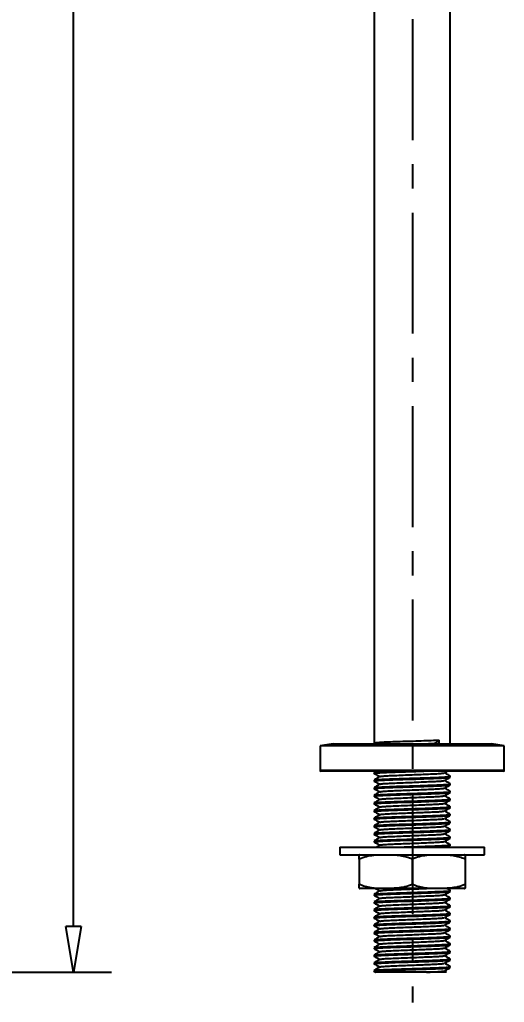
# Model space of a CAD drawing. Header units: millimetres. Extents: x 1036 to 1701, y -23 to 446.
# Drawn here: x 1252 to 1315.6, y 80.3 to 209.3 of the extents above; entities that cross this region are included whole.
import ezdxf

# ---------------------------------------------------------------- set-up
doc = ezdxf.new("R2010")
doc.units = ezdxf.units.MM
doc.linetypes.add('CENTER', pattern=[50.8, 31.75, -6.35, 6.35, -6.35])
doc.layers.get('0').update_dxf_attribs({"color": 8, "lineweight": 30})
doc.layers.get('Defpoints').update_dxf_attribs({"color": 6, "lineweight": 9})
for name, color, linetype, lineweight in [('CenterLine', 1, 'CENTER', 9), ('Dimension', 136, 'Continuous', 9), ('SolidLine', 7, 'Continuous', 30)]:
    doc.layers.add(name, color=color, linetype=linetype, lineweight=lineweight)
doc.styles.get("Standard").update_dxf_attribs({"font": ''})
doc.styles.get('Standard').set_extended_font_data('Microsoft YaHei Light')
doc.dimstyles.new('DENGTECx1.5', dxfattribs={"dimtxt": 5, "dimasz": 6, "dimexe": 5, "dimexo": 1, "dimgap": 0.5, "dimtad": 0, "dimdec": 1, "dimzin": 0, "dimdsep": 46, "dimtxsty": 'Standard', "dimblk": 'CLOSEDBLANK', "dimcen": 1, "dimadec": 0, "dimazin": 3, "dimtfac": 1, "dimtdec": 1, "dimtofl": 0, "dimtmove": 0, "dimatfit": 3, "dimldrblk": 'CLOSEDBLANK', "dimfxl": 1, "dimtolj": 1, "dimtzin": 0, "dimarcsym": 0})

# ---------------------------------------------------------------- blocks, each defined once
blk = doc.blocks.new('_ClosedBlank')
at = {"color": 0, "linetype": 'ByBlock', "lineweight": -2}
for p, q in [((-1, 0.167), (0, 0)), ((-1, 0.167), (-1, -0.167)), ((0, 0), (-1, -0.167))]:
    blk.add_line(p, q, dxfattribs=at)
blk = doc.blocks.new('*D25')
at = {"layer": 'Defpoints', "color": 0, "lineweight": -3}
for p in [(1202.6, 407.88), (1259.05, 407.88), (1200.44, 84.28)]:
    blk.add_point(p, dxfattribs=at)
at = {"layer": 'Dimension', "color": 0, "lineweight": -2}
for p, q in [((1203.6, 407.88), (1264.05, 407.88)), ((1259.05, 401.88), (1259.05, 276.88)), ((1259.05, 90.28), (1259.05, 260.28)), ((1201.44, 84.28), (1264.05, 84.28))]:
    blk.add_line(p, q, dxfattribs=at)
at = {"layer": 'Dimension', "color": 0, "lineweight": -2, "xscale": 6, "yscale": 6, "zscale": 6}
for p, rotation in [((1259.05, 407.88), 90), ((1259.05, 84.28), 270)]:
    blk.add_blockref('_ClosedBlank', p, dxfattribs=dict(at, rotation=rotation))
at = {"layer": 'Dimension', "color": 0, "lineweight": -3, "insert": (1259.05, 268.58), "char_height": 5, "attachment_point": 5, "rotation": 90}
blk.add_mtext('\\A1;323.6', dxfattribs=at)

msp = doc.modelspace()

# ---------------------------------------------------------------- linework, layer by layer
at = {"layer": 'CenterLine', "lineweight": -3, "ltscale": 0.5}
msp.add_line((1303.54, 412.6), (1303.54, 80.31), dxfattribs=at)
at = {"layer": 'SolidLine', "color": 0, "linetype": 'Continuous', "lineweight": 25}
for p, q in [((1298.51, 334.28), (1298.51, 114.38)), ((1308.51, 114.28), (1308.51, 334.28)), ((1293.12, 114.28), (1291.41, 113.98)), ((1291.41, 113.98), (1291.41, 110.78)), ((1315.61, 113.98), (1291.41, 113.98)), ((1293.12, 114.28), (1313.91, 114.28)), ((1298.52, 114.37), (1298.69, 114.28)), ((1307.05, 114.75), (1306.52, 114.33)), ((1315.61, 113.98), (1313.91, 114.28)), ((1315.61, 110.78), (1315.61, 113.98)), ((1291.41, 110.78), (1315.61, 110.78)), ((1315.51, 110.68), (1291.51, 110.68)), ((1298.51, 110.49), (1298.51, 110.38)), ((1298.81, 110.68), (1298.53, 110.5)), ((1308.51, 109.88), (1308.51, 109.99)), ((1298.51, 109.49), (1298.51, 109.38)), ((1298.51, 108.49), (1298.51, 108.38)), ((1308.51, 108.88), (1308.51, 108.99)), ((1298.51, 107.49), (1298.51, 107.38)), ((1308.51, 107.88), (1308.51, 107.99)), ((1298.51, 106.49), (1298.51, 106.38)), ((1308.51, 106.88), (1308.51, 106.99)), ((1308.51, 105.88), (1308.51, 105.99)), ((1298.51, 105.49), (1298.51, 105.38)), ((1308.51, 104.88), (1308.51, 104.99)), ((1298.51, 104.49), (1298.51, 104.38)), ((1298.51, 103.49), (1298.51, 103.38)), ((1308.51, 103.88), (1308.51, 103.99)), ((1298.51, 102.49), (1298.51, 102.38)), ((1308.51, 102.88), (1308.51, 102.99)), ((1308.51, 101.88), (1308.51, 101.99)), ((1294.01, 100.68), (1294.01, 99.68)), ((1294.01, 100.68), (1313.01, 100.68)), ((1298.51, 101.49), (1298.51, 101.38)), ((1308.16, 100.68), (1308.51, 100.87)), ((1308.51, 100.88), (1308.51, 100.99)), ((1313.01, 99.68), (1313.01, 100.68)), ((1294.01, 99.68), (1313.01, 99.68)), ((1296.56, 99.11), (1296.56, 95.85)), ((1303.51, 99.11), (1303.51, 95.85)), ((1310.46, 99.11), (1310.46, 95.85)), ((1303.51, 95.28), (1296.65, 95.28)), ((1298.51, 94.49), (1298.51, 94.38)), ((1310.38, 95.28), (1303.51, 95.28)), ((1308.51, 94.88), (1308.51, 94.99)), ((1298.51, 93.49), (1298.51, 93.38)), ((1308.51, 93.88), (1308.51, 93.99)), ((1308.51, 92.88), (1308.51, 92.99)), ((1298.51, 92.49), (1298.51, 92.38)), ((1308.51, 91.88), (1308.51, 91.99)), ((1298.51, 91.49), (1298.51, 91.38)), ((1298.51, 90.49), (1298.51, 90.38)), ((1308.51, 90.88), (1308.51, 90.99)), ((1298.51, 89.49), (1298.51, 89.38)), ((1308.51, 89.88), (1308.51, 89.99)), ((1298.51, 88.49), (1298.51, 88.38)), ((1308.51, 88.88), (1308.51, 88.99)), ((1308.51, 87.88), (1308.51, 87.99)), ((1298.51, 87.49), (1298.51, 87.38)), ((1298.51, 86.49), (1298.51, 86.38)), ((1308.51, 86.88), (1308.51, 86.99)), ((1298.51, 85.49), (1298.51, 85.38)), ((1308.51, 85.88), (1308.51, 85.99)), ((1298.51, 84.49), (1298.51, 84.38)), ((1298.52, 84.37), (1298.73, 84.26)), ((1308.03, 84.29), (1307.76, 84.45)), ((1308.51, 84.88), (1308.51, 84.99))]:
    msp.add_line(p, q, dxfattribs=at)
for centre, radius, start, end in [((1291.51, 110.78), 0.1, 180, 270), ((1315.51, 110.78), 0.1, 270, 0), ((1297.12, 97.25), 2.47, 100.7935, 102.9224), ((1309.91, 97.25), 2.47, 77.0736, 79.2065), ((1297.12, 97.7), 2.47, 257.0736, 259.2065), ((1309.91, 97.7), 2.47, 280.7935, 282.9224)]:
    msp.add_arc(centre, radius, start, end, dxfattribs=at)
msp.add_ellipse((1303.51, 114.78), major_axis=(-3.54, 157.08), ratio=0.022497, start_param=4.708699, end_param=4.711726, dxfattribs=at)
for points, knots in [([(1298.56, 114.37), (1298.54, 114.38), (1298.47, 114.4), (1298.75, 114.43), (1299.38, 114.48), (1300.36, 114.52), (1301.58, 114.57), (1302.96, 114.61), (1304.37, 114.65), (1305.72, 114.7), (1306.59, 114.73), (1306.99, 114.75), (1307.05, 114.75)], [0, 0, 0, 0, 0.039188, 0.156606, 0.274944, 0.39062, 0.508599, 0.626552, 0.742238, 0.860591, 0.977973, 1, 1, 1, 1]), ([(1305.38, 114.28), (1305.73, 114.29), (1306.13, 114.31), (1306.47, 114.33), (1306.52, 114.33)], [0, 0, 0, 0, 0.8441637, 1, 1, 1, 1]), ([(1298.56, 110.37), (1298.54, 110.38), (1298.47, 110.4), (1298.75, 110.43), (1299.38, 110.48), (1300.36, 110.52), (1301.58, 110.57), (1302.95, 110.61), (1304.15, 110.65), (1304.81, 110.67), (1305.04, 110.68)], [0, 0, 0, 0, 0.048831, 0.195141, 0.342597, 0.486736, 0.633746, 0.780723, 0.924874, 1, 1, 1, 1]), ([(1298.56, 109.37), (1298.54, 109.38), (1298.47, 109.4), (1298.75, 109.43), (1299.38, 109.48), (1300.36, 109.52), (1301.58, 109.57), (1302.96, 109.61), (1304.37, 109.65), (1305.72, 109.7), (1306.9, 109.74), (1307.81, 109.79), (1308.4, 109.83), (1308.48, 109.86), (1308.51, 109.88)], [0, 0, 0, 0, 0.029512, 0.117938, 0.207057, 0.294171, 0.38302, 0.471849, 0.558971, 0.648101, 0.7365, 0.823884, 0.913152, 1, 1, 1, 1]), ([(1298.52, 110.37), (1298.65, 110.3), (1298.9, 110.16), (1299.15, 110.02), (1299.27, 109.95)], [0, 0, 0, 0, 0.5076507, 1, 1, 1, 1]), ([(1299.29, 109.97), (1299.16, 109.89), (1298.91, 109.74), (1298.65, 109.58), (1298.53, 109.5)], [0, 0, 0, 0, 0.4999536, 1, 1, 1, 1]), ([(1298.57, 110.51), (1298.59, 110.51), (1298.62, 110.54), (1299.12, 110.58), (1299.98, 110.62), (1300.81, 110.65), (1301.36, 110.67), (1301.48, 110.68)], [0, 0, 0, 0, 0.155152, 0.417615, 0.675749, 0.934276, 1, 1, 1, 1]), ([(1298.57, 109.51), (1298.59, 109.51), (1298.62, 109.54), (1299.12, 109.58), (1299.97, 109.62), (1301.12, 109.67), (1302.45, 109.71), (1303.86, 109.75), (1305.25, 109.8), (1306.5, 109.85), (1307.52, 109.89), (1308.2, 109.93), (1308.53, 109.97), (1308.48, 109.99), (1308.47, 109.99)], [0, 0, 0, 0, 0.0545658, 0.1468721, 0.237656, 0.3285779, 0.4208679, 0.5111607, 0.6026469, 0.6947704, 0.7848344, 0.8767424, 0.9685508, 1, 1, 1, 1]), ([(1299.33, 109.97), (1299.34, 109.97), (1299.37, 110), (1299.79, 110.04), (1300.51, 110.08), (1301.48, 110.12), (1302.6, 110.17), (1303.8, 110.21), (1304.74, 110.25), (1305.61, 110.29), (1306.4, 110.32), (1307.16, 110.36), (1307.63, 110.41), (1307.68, 110.43), (1307.71, 110.44)], [0, 0, 0, 0, 0.0531788, 0.1477231, 0.2407069, 0.3338322, 0.4283598, 0.5208403, 0.614544, 0.6515955, 0.7448448, 0.8370384, 0.9315792, 1, 1, 1, 1]), ([(1307.74, 110.44), (1307.87, 110.51), (1308.01, 110.59), (1308.15, 110.67), (1308.16, 110.68)], [0, 0, 0, 0, 0.910067, 1, 1, 1, 1]), ([(1307.74, 109.44), (1307.87, 109.51), (1308.12, 109.66), (1308.38, 109.8), (1308.51, 109.87)], [0, 0, 0, 0, 0.499892, 1, 1, 1, 1]), ([(1308.51, 110), (1308.38, 110.08), (1308.13, 110.23), (1307.88, 110.38), (1307.76, 110.45)], [0, 0, 0, 0, 0.5103042, 1, 1, 1, 1]), ([(1298.56, 108.37), (1298.54, 108.38), (1298.47, 108.4), (1298.75, 108.43), (1299.38, 108.48), (1300.36, 108.52), (1301.58, 108.57), (1302.96, 108.61), (1304.37, 108.65), (1305.72, 108.7), (1306.9, 108.74), (1307.81, 108.79), (1308.4, 108.83), (1308.48, 108.86), (1308.51, 108.88)], [0, 0, 0, 0, 0.029512, 0.117938, 0.207057, 0.294171, 0.38302, 0.471849, 0.558971, 0.648101, 0.7365, 0.823884, 0.913152, 1, 1, 1, 1]), ([(1298.52, 109.37), (1298.65, 109.3), (1298.9, 109.16), (1299.15, 109.02), (1299.27, 108.95)], [0, 0, 0, 0, 0.507651, 1, 1, 1, 1]), ([(1299.29, 108.97), (1299.16, 108.89), (1298.91, 108.74), (1298.65, 108.58), (1298.53, 108.5)], [0, 0, 0, 0, 0.4999536, 1, 1, 1, 1]), ([(1298.57, 108.51), (1298.59, 108.51), (1298.62, 108.54), (1299.12, 108.58), (1299.97, 108.62), (1301.12, 108.67), (1302.45, 108.71), (1303.86, 108.75), (1305.25, 108.8), (1306.5, 108.85), (1307.52, 108.89), (1308.2, 108.93), (1308.53, 108.97), (1308.48, 108.99), (1308.47, 108.99)], [0, 0, 0, 0, 0.054566, 0.146872, 0.237656, 0.328578, 0.420868, 0.511161, 0.602647, 0.69477, 0.784834, 0.876742, 0.968551, 1, 1, 1, 1]), ([(1299.33, 108.97), (1299.34, 108.97), (1299.37, 109), (1299.79, 109.04), (1300.51, 109.08), (1301.48, 109.12), (1302.6, 109.17), (1303.8, 109.21), (1304.74, 109.25), (1305.61, 109.29), (1306.4, 109.32), (1307.16, 109.36), (1307.63, 109.41), (1307.68, 109.43), (1307.71, 109.44)], [0, 0, 0, 0, 0.053179, 0.147723, 0.240707, 0.333832, 0.42836, 0.52084, 0.614544, 0.651596, 0.744845, 0.837038, 0.931579, 1, 1, 1, 1]), ([(1299.33, 107.97), (1299.34, 107.97), (1299.37, 108), (1299.79, 108.04), (1300.51, 108.08), (1301.48, 108.12), (1302.6, 108.17), (1303.8, 108.21), (1304.74, 108.25), (1305.61, 108.29), (1306.4, 108.32), (1307.16, 108.36), (1307.63, 108.41), (1307.68, 108.43), (1307.71, 108.44)], [0, 0, 0, 0, 0.053179, 0.147723, 0.240707, 0.333832, 0.42836, 0.52084, 0.614544, 0.651596, 0.744845, 0.837038, 0.931579, 1, 1, 1, 1]), ([(1307.74, 108.44), (1307.87, 108.51), (1308.12, 108.66), (1308.38, 108.8), (1308.51, 108.87)], [0, 0, 0, 0, 0.499892, 1, 1, 1, 1]), ([(1308.51, 109), (1308.38, 109.08), (1308.13, 109.23), (1307.88, 109.38), (1307.76, 109.45)], [0, 0, 0, 0, 0.510304, 1, 1, 1, 1]), ([(1308.51, 108), (1308.38, 108.08), (1308.13, 108.23), (1307.88, 108.38), (1307.76, 108.45)], [0, 0, 0, 0, 0.510304, 1, 1, 1, 1]), ([(1298.56, 107.37), (1298.54, 107.38), (1298.47, 107.4), (1298.75, 107.43), (1299.38, 107.48), (1300.36, 107.52), (1301.58, 107.57), (1302.96, 107.61), (1304.37, 107.65), (1305.72, 107.7), (1306.9, 107.74), (1307.81, 107.79), (1308.4, 107.83), (1308.48, 107.86), (1308.51, 107.88)], [0, 0, 0, 0, 0.029512, 0.117938, 0.207057, 0.294171, 0.38302, 0.471849, 0.558971, 0.648101, 0.7365, 0.823884, 0.913152, 1, 1, 1, 1]), ([(1298.52, 108.37), (1298.65, 108.3), (1298.9, 108.16), (1299.15, 108.02), (1299.27, 107.95)], [0, 0, 0, 0, 0.507651, 1, 1, 1, 1]), ([(1298.52, 107.37), (1298.65, 107.3), (1298.9, 107.16), (1299.15, 107.02), (1299.27, 106.95)], [0, 0, 0, 0, 0.507651, 1, 1, 1, 1]), ([(1299.29, 107.97), (1299.16, 107.89), (1298.91, 107.74), (1298.65, 107.58), (1298.53, 107.5)], [0, 0, 0, 0, 0.4999536, 1, 1, 1, 1]), ([(1298.57, 107.51), (1298.59, 107.51), (1298.62, 107.54), (1299.12, 107.58), (1299.97, 107.62), (1301.12, 107.67), (1302.45, 107.71), (1303.86, 107.75), (1305.25, 107.8), (1306.5, 107.85), (1307.52, 107.89), (1308.2, 107.93), (1308.53, 107.97), (1308.48, 107.99), (1308.47, 107.99)], [0, 0, 0, 0, 0.054566, 0.146872, 0.237656, 0.328578, 0.420868, 0.511161, 0.602647, 0.69477, 0.784834, 0.876742, 0.968551, 1, 1, 1, 1]), ([(1299.33, 106.97), (1299.34, 106.97), (1299.37, 107), (1299.79, 107.04), (1300.51, 107.08), (1301.48, 107.12), (1302.6, 107.17), (1303.8, 107.21), (1304.74, 107.25), (1305.61, 107.29), (1306.4, 107.32), (1307.16, 107.36), (1307.63, 107.41), (1307.68, 107.43), (1307.71, 107.44)], [0, 0, 0, 0, 0.053179, 0.147723, 0.240707, 0.333832, 0.42836, 0.52084, 0.614544, 0.651596, 0.744845, 0.837038, 0.931579, 1, 1, 1, 1]), ([(1307.74, 107.44), (1307.87, 107.51), (1308.12, 107.66), (1308.38, 107.8), (1308.51, 107.87)], [0, 0, 0, 0, 0.499892, 1, 1, 1, 1]), ([(1308.51, 107), (1308.38, 107.08), (1308.13, 107.23), (1307.88, 107.38), (1307.76, 107.45)], [0, 0, 0, 0, 0.510304, 1, 1, 1, 1]), ([(1298.56, 106.37), (1298.54, 106.38), (1298.47, 106.4), (1298.75, 106.43), (1299.38, 106.48), (1300.36, 106.52), (1301.58, 106.57), (1302.96, 106.61), (1304.37, 106.65), (1305.72, 106.7), (1306.9, 106.74), (1307.81, 106.79), (1308.4, 106.83), (1308.48, 106.86), (1308.51, 106.88)], [0, 0, 0, 0, 0.029512, 0.117938, 0.207057, 0.294171, 0.38302, 0.471849, 0.558971, 0.648101, 0.7365, 0.823884, 0.913152, 1, 1, 1, 1]), ([(1298.56, 105.37), (1298.54, 105.38), (1298.47, 105.4), (1298.75, 105.43), (1299.38, 105.48), (1300.36, 105.52), (1301.58, 105.57), (1302.96, 105.61), (1304.37, 105.65), (1305.72, 105.7), (1306.9, 105.74), (1307.81, 105.79), (1308.4, 105.83), (1308.48, 105.86), (1308.51, 105.88)], [0, 0, 0, 0, 0.029512, 0.117938, 0.207057, 0.294171, 0.38302, 0.471849, 0.558971, 0.648101, 0.7365, 0.823884, 0.913152, 1, 1, 1, 1]), ([(1298.52, 106.37), (1298.65, 106.3), (1298.9, 106.16), (1299.15, 106.02), (1299.27, 105.95)], [0, 0, 0, 0, 0.5076507, 1, 1, 1, 1]), ([(1299.29, 106.97), (1299.16, 106.89), (1298.91, 106.74), (1298.65, 106.58), (1298.53, 106.5)], [0, 0, 0, 0, 0.499954, 1, 1, 1, 1]), ([(1299.29, 105.97), (1299.16, 105.89), (1298.91, 105.74), (1298.65, 105.58), (1298.53, 105.5)], [0, 0, 0, 0, 0.499954, 1, 1, 1, 1]), ([(1298.57, 106.51), (1298.59, 106.51), (1298.62, 106.54), (1299.12, 106.58), (1299.97, 106.62), (1301.12, 106.67), (1302.45, 106.71), (1303.86, 106.75), (1305.25, 106.8), (1306.5, 106.85), (1307.52, 106.89), (1308.2, 106.93), (1308.53, 106.97), (1308.48, 106.99), (1308.47, 106.99)], [0, 0, 0, 0, 0.0545658, 0.1468721, 0.237656, 0.3285779, 0.4208679, 0.5111607, 0.6026469, 0.6947704, 0.7848344, 0.8767424, 0.9685508, 1, 1, 1, 1]), ([(1298.57, 105.51), (1298.59, 105.51), (1298.62, 105.54), (1299.12, 105.58), (1299.97, 105.62), (1301.12, 105.67), (1302.45, 105.71), (1303.86, 105.75), (1305.25, 105.8), (1306.5, 105.85), (1307.52, 105.89), (1308.2, 105.93), (1308.53, 105.97), (1308.48, 105.99), (1308.47, 105.99)], [0, 0, 0, 0, 0.0545658, 0.1468721, 0.237656, 0.3285779, 0.4208679, 0.5111607, 0.6026469, 0.6947704, 0.7848344, 0.8767424, 0.9685508, 1, 1, 1, 1]), ([(1299.33, 105.97), (1299.34, 105.97), (1299.37, 106), (1299.79, 106.04), (1300.51, 106.08), (1301.48, 106.12), (1302.6, 106.17), (1303.8, 106.21), (1304.74, 106.25), (1305.61, 106.29), (1306.4, 106.32), (1307.16, 106.36), (1307.63, 106.41), (1307.68, 106.43), (1307.71, 106.44)], [0, 0, 0, 0, 0.053179, 0.147723, 0.240707, 0.333832, 0.42836, 0.52084, 0.614544, 0.651596, 0.744845, 0.837038, 0.931579, 1, 1, 1, 1]), ([(1307.74, 106.44), (1307.87, 106.51), (1308.12, 106.66), (1308.38, 106.8), (1308.51, 106.87)], [0, 0, 0, 0, 0.499892, 1, 1, 1, 1]), ([(1307.74, 105.44), (1307.87, 105.51), (1308.12, 105.66), (1308.38, 105.8), (1308.51, 105.87)], [0, 0, 0, 0, 0.499892, 1, 1, 1, 1]), ([(1308.51, 106), (1308.38, 106.08), (1308.13, 106.23), (1307.88, 106.38), (1307.76, 106.45)], [0, 0, 0, 0, 0.510304, 1, 1, 1, 1]), ([(1298.56, 104.37), (1298.54, 104.38), (1298.47, 104.4), (1298.75, 104.43), (1299.38, 104.48), (1300.36, 104.52), (1301.58, 104.57), (1302.96, 104.61), (1304.37, 104.65), (1305.72, 104.7), (1306.9, 104.74), (1307.81, 104.79), (1308.4, 104.83), (1308.48, 104.86), (1308.51, 104.88)], [0, 0, 0, 0, 0.029512, 0.117938, 0.207057, 0.294171, 0.38302, 0.471849, 0.558971, 0.648101, 0.7365, 0.823884, 0.913152, 1, 1, 1, 1]), ([(1298.52, 105.37), (1298.65, 105.3), (1298.9, 105.16), (1299.15, 105.02), (1299.27, 104.95)], [0, 0, 0, 0, 0.507651, 1, 1, 1, 1]), ([(1299.29, 104.97), (1299.16, 104.89), (1298.91, 104.74), (1298.65, 104.58), (1298.53, 104.5)], [0, 0, 0, 0, 0.499954, 1, 1, 1, 1]), ([(1298.57, 104.51), (1298.59, 104.51), (1298.62, 104.54), (1299.12, 104.58), (1299.97, 104.62), (1301.12, 104.67), (1302.45, 104.71), (1303.86, 104.75), (1305.25, 104.8), (1306.5, 104.85), (1307.52, 104.89), (1308.2, 104.93), (1308.53, 104.97), (1308.48, 104.99), (1308.47, 104.99)], [0, 0, 0, 0, 0.054566, 0.146872, 0.237656, 0.328578, 0.420868, 0.511161, 0.602647, 0.69477, 0.784834, 0.876742, 0.968551, 1, 1, 1, 1]), ([(1299.33, 104.97), (1299.34, 104.97), (1299.37, 105), (1299.79, 105.04), (1300.51, 105.08), (1301.48, 105.12), (1302.6, 105.17), (1303.8, 105.21), (1304.74, 105.25), (1305.61, 105.29), (1306.4, 105.32), (1307.16, 105.36), (1307.63, 105.41), (1307.68, 105.43), (1307.71, 105.44)], [0, 0, 0, 0, 0.0531788, 0.1477231, 0.2407069, 0.3338322, 0.4283598, 0.5208403, 0.614544, 0.6515955, 0.7448448, 0.8370384, 0.9315792, 1, 1, 1, 1]), ([(1307.74, 104.44), (1307.87, 104.51), (1308.12, 104.66), (1308.38, 104.8), (1308.51, 104.87)], [0, 0, 0, 0, 0.499892, 1, 1, 1, 1]), ([(1308.51, 105), (1308.38, 105.08), (1308.13, 105.23), (1307.88, 105.38), (1307.76, 105.45)], [0, 0, 0, 0, 0.5103042, 1, 1, 1, 1]), ([(1298.56, 103.37), (1298.54, 103.38), (1298.47, 103.4), (1298.75, 103.43), (1299.38, 103.48), (1300.36, 103.52), (1301.58, 103.57), (1302.96, 103.61), (1304.37, 103.65), (1305.72, 103.7), (1306.9, 103.74), (1307.81, 103.79), (1308.4, 103.83), (1308.48, 103.86), (1308.51, 103.88)], [0, 0, 0, 0, 0.029512, 0.117938, 0.207057, 0.294171, 0.38302, 0.471849, 0.558971, 0.648101, 0.7365, 0.823884, 0.913152, 1, 1, 1, 1]), ([(1298.52, 104.37), (1298.65, 104.3), (1298.9, 104.16), (1299.15, 104.02), (1299.27, 103.95)], [0, 0, 0, 0, 0.5076507, 1, 1, 1, 1]), ([(1298.52, 103.37), (1298.65, 103.3), (1298.9, 103.16), (1299.15, 103.02), (1299.27, 102.95)], [0, 0, 0, 0, 0.507651, 1, 1, 1, 1]), ([(1299.29, 103.97), (1299.16, 103.89), (1298.91, 103.74), (1298.65, 103.58), (1298.53, 103.5)], [0, 0, 0, 0, 0.499954, 1, 1, 1, 1]), ([(1298.57, 103.51), (1298.59, 103.51), (1298.62, 103.54), (1299.12, 103.58), (1299.97, 103.62), (1301.12, 103.67), (1302.45, 103.71), (1303.86, 103.75), (1305.25, 103.8), (1306.5, 103.85), (1307.52, 103.89), (1308.2, 103.93), (1308.53, 103.97), (1308.48, 103.99), (1308.47, 103.99)], [0, 0, 0, 0, 0.054566, 0.146872, 0.237656, 0.328578, 0.420868, 0.511161, 0.602647, 0.69477, 0.784834, 0.876742, 0.968551, 1, 1, 1, 1]), ([(1299.33, 103.97), (1299.34, 103.97), (1299.37, 104), (1299.79, 104.04), (1300.51, 104.08), (1301.48, 104.12), (1302.6, 104.17), (1303.8, 104.21), (1304.74, 104.25), (1305.61, 104.29), (1306.4, 104.32), (1307.16, 104.36), (1307.63, 104.41), (1307.68, 104.43), (1307.71, 104.44)], [0, 0, 0, 0, 0.053179, 0.147723, 0.240707, 0.333832, 0.42836, 0.52084, 0.614544, 0.651596, 0.744845, 0.837038, 0.931579, 1, 1, 1, 1]), ([(1299.33, 102.97), (1299.34, 102.97), (1299.37, 103), (1299.79, 103.04), (1300.51, 103.08), (1301.48, 103.12), (1302.6, 103.17), (1303.8, 103.21), (1304.74, 103.25), (1305.61, 103.29), (1306.4, 103.32), (1307.16, 103.36), (1307.63, 103.41), (1307.68, 103.43), (1307.71, 103.44)], [0, 0, 0, 0, 0.053179, 0.147723, 0.240707, 0.333832, 0.42836, 0.52084, 0.614544, 0.651596, 0.744845, 0.837038, 0.931579, 1, 1, 1, 1]), ([(1307.74, 103.44), (1307.87, 103.51), (1308.12, 103.66), (1308.38, 103.8), (1308.51, 103.87)], [0, 0, 0, 0, 0.499892, 1, 1, 1, 1]), ([(1308.51, 104), (1308.38, 104.08), (1308.13, 104.23), (1307.88, 104.38), (1307.76, 104.45)], [0, 0, 0, 0, 0.510304, 1, 1, 1, 1]), ([(1308.51, 103), (1308.38, 103.08), (1308.13, 103.23), (1307.88, 103.38), (1307.76, 103.45)], [0, 0, 0, 0, 0.510304, 1, 1, 1, 1]), ([(1298.56, 102.37), (1298.54, 102.38), (1298.47, 102.4), (1298.75, 102.43), (1299.38, 102.48), (1300.36, 102.52), (1301.58, 102.57), (1302.96, 102.61), (1304.37, 102.65), (1305.72, 102.7), (1306.9, 102.74), (1307.81, 102.79), (1308.4, 102.83), (1308.48, 102.86), (1308.51, 102.88)], [0, 0, 0, 0, 0.029512, 0.117938, 0.207057, 0.294171, 0.38302, 0.471849, 0.558971, 0.648101, 0.7365, 0.823884, 0.913152, 1, 1, 1, 1]), ([(1298.52, 102.37), (1298.65, 102.3), (1298.9, 102.16), (1299.15, 102.02), (1299.27, 101.95)], [0, 0, 0, 0, 0.507651, 1, 1, 1, 1]), ([(1299.29, 102.97), (1299.16, 102.89), (1298.91, 102.74), (1298.65, 102.58), (1298.53, 102.5)], [0, 0, 0, 0, 0.499954, 1, 1, 1, 1]), ([(1299.29, 101.97), (1299.16, 101.89), (1298.91, 101.74), (1298.65, 101.58), (1298.53, 101.5)], [0, 0, 0, 0, 0.499954, 1, 1, 1, 1]), ([(1298.57, 102.51), (1298.59, 102.51), (1298.62, 102.54), (1299.12, 102.58), (1299.97, 102.62), (1301.12, 102.67), (1302.45, 102.71), (1303.86, 102.75), (1305.25, 102.8), (1306.5, 102.85), (1307.52, 102.89), (1308.2, 102.93), (1308.53, 102.97), (1308.48, 102.99), (1308.47, 102.99)], [0, 0, 0, 0, 0.0545658, 0.1468721, 0.237656, 0.3285779, 0.4208679, 0.5111607, 0.6026469, 0.6947704, 0.7848344, 0.8767424, 0.9685508, 1, 1, 1, 1]), ([(1298.57, 101.51), (1298.59, 101.51), (1298.62, 101.54), (1299.12, 101.58), (1299.97, 101.62), (1301.12, 101.67), (1302.45, 101.71), (1303.86, 101.75), (1305.25, 101.8), (1306.5, 101.85), (1307.52, 101.89), (1308.2, 101.93), (1308.53, 101.97), (1308.48, 101.99), (1308.47, 101.99)], [0, 0, 0, 0, 0.054566, 0.146872, 0.237656, 0.328578, 0.420868, 0.511161, 0.602647, 0.69477, 0.784834, 0.876742, 0.968551, 1, 1, 1, 1]), ([(1299.33, 101.97), (1299.34, 101.97), (1299.37, 102), (1299.79, 102.04), (1300.51, 102.08), (1301.48, 102.12), (1302.6, 102.17), (1303.8, 102.21), (1304.74, 102.25), (1305.61, 102.29), (1306.4, 102.32), (1307.16, 102.36), (1307.63, 102.41), (1307.68, 102.43), (1307.71, 102.44)], [0, 0, 0, 0, 0.053179, 0.147723, 0.240707, 0.333832, 0.42836, 0.52084, 0.614544, 0.651596, 0.744845, 0.837038, 0.931579, 1, 1, 1, 1]), ([(1307.74, 102.44), (1307.87, 102.51), (1308.12, 102.66), (1308.38, 102.8), (1308.51, 102.87)], [0, 0, 0, 0, 0.499892, 1, 1, 1, 1]), ([(1308.51, 102), (1308.38, 102.08), (1308.13, 102.23), (1307.88, 102.38), (1307.76, 102.45)], [0, 0, 0, 0, 0.5103042, 1, 1, 1, 1]), ([(1298.56, 101.37), (1298.54, 101.38), (1298.47, 101.4), (1298.75, 101.43), (1299.38, 101.48), (1300.36, 101.52), (1301.58, 101.57), (1302.96, 101.61), (1304.37, 101.65), (1305.72, 101.7), (1306.9, 101.74), (1307.81, 101.79), (1308.4, 101.83), (1308.48, 101.86), (1308.51, 101.88)], [0, 0, 0, 0, 0.029512, 0.117938, 0.207057, 0.294171, 0.38302, 0.471849, 0.558971, 0.648101, 0.7365, 0.823884, 0.913152, 1, 1, 1, 1]), ([(1298.52, 101.37), (1298.65, 101.3), (1298.9, 101.16), (1299.15, 101.02), (1299.27, 100.95)], [0, 0, 0, 0, 0.5076507, 1, 1, 1, 1]), ([(1299.29, 100.97), (1299.16, 100.89), (1299, 100.79), (1298.84, 100.7), (1298.81, 100.68)], [0, 0, 0, 0, 0.799235, 1, 1, 1, 1]), ([(1299.33, 100.97), (1299.34, 100.97), (1299.37, 101), (1299.79, 101.04), (1300.51, 101.08), (1301.48, 101.12), (1302.6, 101.17), (1303.8, 101.21), (1304.74, 101.25), (1305.61, 101.29), (1306.4, 101.32), (1307.16, 101.36), (1307.63, 101.41), (1307.68, 101.43), (1307.71, 101.44)], [0, 0, 0, 0, 0.0531788, 0.1477231, 0.2407069, 0.3338322, 0.4283598, 0.5208403, 0.614544, 0.6515955, 0.7448448, 0.8370384, 0.9315792, 1, 1, 1, 1]), ([(1301.48, 100.68), (1301.8, 100.69), (1302.56, 100.72), (1303.86, 100.75), (1305.25, 100.8), (1306.5, 100.85), (1307.52, 100.89), (1308.2, 100.93), (1308.53, 100.97), (1308.48, 100.99), (1308.47, 100.99)], [0, 0, 0, 0, 0.106701, 0.245976, 0.387092, 0.52919, 0.668112, 0.809878, 0.95149, 1, 1, 1, 1]), ([(1305.04, 100.68), (1305.26, 100.68), (1305.94, 100.71), (1306.9, 100.74), (1307.81, 100.79), (1308.4, 100.83), (1308.48, 100.86), (1308.51, 100.88)], [0, 0, 0, 0, 0.1105247, 0.3339657, 0.554841, 0.7804786, 1, 1, 1, 1]), ([(1307.74, 101.44), (1307.87, 101.51), (1308.12, 101.66), (1308.38, 101.8), (1308.51, 101.87)], [0, 0, 0, 0, 0.4998919, 1, 1, 1, 1]), ([(1308.51, 101), (1308.38, 101.08), (1308.13, 101.23), (1307.88, 101.38), (1307.76, 101.45)], [0, 0, 0, 0, 0.510304, 1, 1, 1, 1]), ([(1296.56, 99.11), (1296.56, 99.19), (1296.56, 99.47), (1296.56, 99.61), (1296.56, 99.69), (1296.56, 99.66), (1296.56, 99.66)], [0, 0, 0, 0, 0.162029, 0.575926, 0.999397, 1, 1, 1, 1]), ([(1303.51, 99.11), (1303.27, 99.21), (1302.77, 99.42), (1301.66, 99.62), (1300.23, 99.68), (1298.74, 99.64), (1297.5, 99.48), (1296.88, 99.23), (1296.56, 99.11)], [0, 0, 0, 0, 0.111513, 0.225825, 0.472299, 0.721055, 0.859043, 1, 1, 1, 1]), ([(1310.46, 99.11), (1310.22, 99.21), (1309.72, 99.42), (1308.61, 99.62), (1307.18, 99.68), (1305.69, 99.64), (1304.45, 99.48), (1303.83, 99.23), (1303.51, 99.11)], [0, 0, 0, 0, 0.111513, 0.225825, 0.472299, 0.721055, 0.859043, 1, 1, 1, 1]), ([(1310.46, 99.66), (1310.46, 99.65), (1310.46, 99.63), (1310.46, 99.34), (1310.46, 99.11), (1310.46, 99.11)], [0, 0, 0, 0, 0.57362, 0.991173, 1, 1, 1, 1]), ([(1296.56, 95.85), (1296.81, 95.74), (1297.31, 95.53), (1298.42, 95.34), (1299.85, 95.28), (1301.34, 95.32), (1302.58, 95.47), (1303.2, 95.72), (1303.51, 95.85)], [0, 0, 0, 0, 0.111513, 0.225825, 0.472299, 0.721055, 0.859043, 1, 1, 1, 1]), ([(1296.56, 95.3), (1296.56, 95.31), (1296.56, 95.33), (1296.56, 95.61), (1296.56, 95.84), (1296.56, 95.85)], [0, 0, 0, 0, 0.57362, 0.991173, 1, 1, 1, 1]), ([(1303.51, 95.85), (1303.76, 95.74), (1304.26, 95.53), (1305.37, 95.34), (1306.8, 95.28), (1308.29, 95.32), (1309.53, 95.47), (1310.15, 95.72), (1310.46, 95.85)], [0, 0, 0, 0, 0.111513, 0.225825, 0.472299, 0.721055, 0.859043, 1, 1, 1, 1]), ([(1310.46, 95.85), (1310.46, 95.77), (1310.46, 95.49), (1310.46, 95.34), (1310.46, 95.27), (1310.46, 95.3), (1310.46, 95.3)], [0, 0, 0, 0, 0.162029, 0.575926, 0.999397, 1, 1, 1, 1]), ([(1298.56, 94.37), (1298.54, 94.38), (1298.47, 94.4), (1298.75, 94.43), (1299.38, 94.48), (1300.36, 94.52), (1301.58, 94.57), (1302.96, 94.61), (1304.37, 94.65), (1305.72, 94.7), (1306.9, 94.74), (1307.81, 94.79), (1308.4, 94.83), (1308.48, 94.86), (1308.51, 94.88)], [0, 0, 0, 0, 0.029512, 0.117938, 0.207057, 0.294171, 0.38302, 0.471849, 0.558971, 0.648101, 0.7365, 0.823884, 0.913152, 1, 1, 1, 1]), ([(1298.52, 94.37), (1298.65, 94.3), (1298.9, 94.16), (1299.15, 94.02), (1299.27, 93.95)], [0, 0, 0, 0, 0.507651, 1, 1, 1, 1]), ([(1299.29, 94.97), (1299.16, 94.89), (1298.91, 94.74), (1298.65, 94.58), (1298.53, 94.5)], [0, 0, 0, 0, 0.499954, 1, 1, 1, 1]), ([(1298.57, 94.51), (1298.59, 94.51), (1298.62, 94.54), (1299.12, 94.58), (1299.97, 94.62), (1301.12, 94.67), (1302.45, 94.71), (1303.86, 94.75), (1305.25, 94.8), (1306.5, 94.85), (1307.52, 94.89), (1308.2, 94.93), (1308.53, 94.97), (1308.48, 94.99), (1308.47, 94.99)], [0, 0, 0, 0, 0.0545658, 0.1468721, 0.237656, 0.3285779, 0.4208679, 0.5111607, 0.6026469, 0.6947704, 0.7848344, 0.8767424, 0.9685508, 1, 1, 1, 1]), ([(1298.69, 95.28), (1298.76, 95.24), (1298.95, 95.13), (1299.15, 95.02), (1299.27, 94.95)], [0, 0, 0, 0, 0.363389, 1, 1, 1, 1]), ([(1299.33, 94.97), (1299.34, 94.97), (1299.37, 95), (1299.79, 95.04), (1300.51, 95.08), (1301.48, 95.12), (1302.6, 95.17), (1303.8, 95.21), (1304.74, 95.25), (1305.24, 95.27), (1305.38, 95.28)], [0, 0, 0, 0, 0.081613, 0.22671, 0.369412, 0.51233, 0.657401, 0.799331, 0.943137, 1, 1, 1, 1]), ([(1299.33, 93.97), (1299.34, 93.97), (1299.37, 94), (1299.79, 94.04), (1300.51, 94.08), (1301.48, 94.12), (1302.6, 94.17), (1303.8, 94.21), (1304.74, 94.25), (1305.61, 94.29), (1306.4, 94.32), (1307.16, 94.36), (1307.63, 94.41), (1307.68, 94.43), (1307.71, 94.44)], [0, 0, 0, 0, 0.053179, 0.147723, 0.240707, 0.333832, 0.42836, 0.52084, 0.614544, 0.651596, 0.744845, 0.837038, 0.931579, 1, 1, 1, 1]), ([(1307.74, 94.44), (1307.87, 94.51), (1308.12, 94.66), (1308.38, 94.8), (1308.51, 94.87)], [0, 0, 0, 0, 0.499892, 1, 1, 1, 1]), ([(1308.51, 94), (1308.38, 94.08), (1308.13, 94.23), (1307.88, 94.38), (1307.76, 94.45)], [0, 0, 0, 0, 0.5103042, 1, 1, 1, 1]), ([(1308.51, 95), (1308.38, 95.08), (1308.23, 95.17), (1308.08, 95.26), (1308.05, 95.28)], [0, 0, 0, 0, 0.837671, 1, 1, 1, 1]), ([(1298.56, 93.37), (1298.54, 93.38), (1298.47, 93.4), (1298.75, 93.43), (1299.38, 93.48), (1300.36, 93.52), (1301.58, 93.57), (1302.96, 93.61), (1304.37, 93.65), (1305.72, 93.7), (1306.9, 93.74), (1307.81, 93.79), (1308.4, 93.83), (1308.48, 93.86), (1308.51, 93.88)], [0, 0, 0, 0, 0.029512, 0.117938, 0.207057, 0.294171, 0.38302, 0.471849, 0.558971, 0.648101, 0.7365, 0.823884, 0.913152, 1, 1, 1, 1]), ([(1298.52, 93.37), (1298.65, 93.3), (1298.9, 93.16), (1299.15, 93.02), (1299.27, 92.95)], [0, 0, 0, 0, 0.507651, 1, 1, 1, 1]), ([(1299.29, 93.97), (1299.16, 93.89), (1298.91, 93.74), (1298.65, 93.58), (1298.53, 93.5)], [0, 0, 0, 0, 0.499954, 1, 1, 1, 1]), ([(1299.29, 92.97), (1299.16, 92.89), (1298.91, 92.74), (1298.65, 92.58), (1298.53, 92.5)], [0, 0, 0, 0, 0.499954, 1, 1, 1, 1]), ([(1298.57, 93.51), (1298.59, 93.51), (1298.62, 93.54), (1299.12, 93.58), (1299.97, 93.62), (1301.12, 93.67), (1302.45, 93.71), (1303.86, 93.75), (1305.25, 93.8), (1306.5, 93.85), (1307.52, 93.89), (1308.2, 93.93), (1308.53, 93.97), (1308.48, 93.99), (1308.47, 93.99)], [0, 0, 0, 0, 0.054566, 0.146872, 0.237656, 0.328578, 0.420868, 0.511161, 0.602647, 0.69477, 0.784834, 0.876742, 0.968551, 1, 1, 1, 1]), ([(1298.57, 92.51), (1298.59, 92.51), (1298.62, 92.54), (1299.12, 92.58), (1299.97, 92.62), (1301.12, 92.67), (1302.45, 92.71), (1303.86, 92.75), (1305.25, 92.8), (1306.5, 92.85), (1307.52, 92.89), (1308.2, 92.93), (1308.53, 92.97), (1308.48, 92.99), (1308.47, 92.99)], [0, 0, 0, 0, 0.054566, 0.146872, 0.237656, 0.328578, 0.420868, 0.511161, 0.602647, 0.69477, 0.784834, 0.876742, 0.968551, 1, 1, 1, 1]), ([(1299.33, 92.97), (1299.34, 92.97), (1299.37, 93), (1299.79, 93.04), (1300.51, 93.08), (1301.48, 93.12), (1302.6, 93.17), (1303.8, 93.21), (1304.74, 93.25), (1305.61, 93.29), (1306.4, 93.32), (1307.16, 93.36), (1307.63, 93.41), (1307.68, 93.43), (1307.71, 93.44)], [0, 0, 0, 0, 0.053179, 0.147723, 0.240707, 0.333832, 0.42836, 0.52084, 0.614544, 0.651596, 0.744845, 0.837038, 0.931579, 1, 1, 1, 1]), ([(1307.74, 93.44), (1307.87, 93.51), (1308.12, 93.66), (1308.38, 93.8), (1308.51, 93.87)], [0, 0, 0, 0, 0.499892, 1, 1, 1, 1]), ([(1308.51, 93), (1308.38, 93.08), (1308.13, 93.23), (1307.88, 93.38), (1307.76, 93.45)], [0, 0, 0, 0, 0.510304, 1, 1, 1, 1]), ([(1298.56, 92.37), (1298.54, 92.38), (1298.47, 92.4), (1298.75, 92.43), (1299.38, 92.48), (1300.36, 92.52), (1301.58, 92.57), (1302.96, 92.61), (1304.37, 92.65), (1305.72, 92.7), (1306.9, 92.74), (1307.81, 92.79), (1308.4, 92.83), (1308.48, 92.86), (1308.51, 92.88)], [0, 0, 0, 0, 0.029512, 0.117938, 0.207057, 0.294171, 0.38302, 0.471849, 0.558971, 0.648101, 0.7365, 0.823884, 0.913152, 1, 1, 1, 1]), ([(1298.56, 91.37), (1298.54, 91.38), (1298.47, 91.4), (1298.75, 91.43), (1299.38, 91.48), (1300.36, 91.52), (1301.58, 91.57), (1302.96, 91.61), (1304.37, 91.65), (1305.72, 91.7), (1306.9, 91.74), (1307.81, 91.79), (1308.4, 91.83), (1308.48, 91.86), (1308.51, 91.88)], [0, 0, 0, 0, 0.029512, 0.117938, 0.207057, 0.294171, 0.38302, 0.471849, 0.558971, 0.648101, 0.7365, 0.823884, 0.913152, 1, 1, 1, 1]), ([(1298.52, 92.37), (1298.65, 92.3), (1298.9, 92.16), (1299.15, 92.02), (1299.27, 91.95)], [0, 0, 0, 0, 0.507651, 1, 1, 1, 1]), ([(1299.29, 91.97), (1299.16, 91.89), (1298.91, 91.74), (1298.65, 91.58), (1298.53, 91.5)], [0, 0, 0, 0, 0.499954, 1, 1, 1, 1]), ([(1298.57, 91.51), (1298.59, 91.51), (1298.62, 91.54), (1299.12, 91.58), (1299.97, 91.62), (1301.12, 91.67), (1302.45, 91.71), (1303.86, 91.75), (1305.25, 91.8), (1306.5, 91.85), (1307.52, 91.89), (1308.2, 91.93), (1308.53, 91.97), (1308.48, 91.99), (1308.47, 91.99)], [0, 0, 0, 0, 0.054566, 0.146872, 0.237656, 0.328578, 0.420868, 0.511161, 0.602647, 0.69477, 0.784834, 0.876742, 0.968551, 1, 1, 1, 1]), ([(1299.33, 91.97), (1299.34, 91.97), (1299.37, 92), (1299.79, 92.04), (1300.51, 92.08), (1301.48, 92.12), (1302.6, 92.17), (1303.8, 92.21), (1304.74, 92.25), (1305.61, 92.29), (1306.4, 92.32), (1307.16, 92.36), (1307.63, 92.41), (1307.68, 92.43), (1307.71, 92.44)], [0, 0, 0, 0, 0.0531788, 0.1477231, 0.2407069, 0.3338322, 0.4283598, 0.5208403, 0.614544, 0.6515955, 0.7448448, 0.8370384, 0.9315792, 1, 1, 1, 1]), ([(1307.74, 92.44), (1307.87, 92.51), (1308.12, 92.66), (1308.38, 92.8), (1308.51, 92.87)], [0, 0, 0, 0, 0.499892, 1, 1, 1, 1]), ([(1307.74, 91.44), (1307.87, 91.51), (1308.12, 91.66), (1308.38, 91.8), (1308.51, 91.87)], [0, 0, 0, 0, 0.499892, 1, 1, 1, 1]), ([(1308.51, 92), (1308.38, 92.08), (1308.13, 92.23), (1307.88, 92.38), (1307.76, 92.45)], [0, 0, 0, 0, 0.510304, 1, 1, 1, 1]), ([(1298.56, 90.37), (1298.54, 90.38), (1298.47, 90.4), (1298.75, 90.43), (1299.38, 90.48), (1300.36, 90.52), (1301.58, 90.57), (1302.96, 90.61), (1304.37, 90.65), (1305.72, 90.7), (1306.9, 90.74), (1307.81, 90.79), (1308.4, 90.83), (1308.48, 90.86), (1308.51, 90.88)], [0, 0, 0, 0, 0.029512, 0.117938, 0.207057, 0.294171, 0.38302, 0.471849, 0.558971, 0.648101, 0.7365, 0.823884, 0.913152, 1, 1, 1, 1]), ([(1298.52, 91.37), (1298.65, 91.3), (1298.9, 91.16), (1299.15, 91.02), (1299.27, 90.95)], [0, 0, 0, 0, 0.507651, 1, 1, 1, 1]), ([(1298.52, 90.37), (1298.65, 90.3), (1298.9, 90.16), (1299.15, 90.02), (1299.27, 89.95)], [0, 0, 0, 0, 0.507651, 1, 1, 1, 1]), ([(1299.29, 90.97), (1299.16, 90.89), (1298.91, 90.74), (1298.65, 90.58), (1298.53, 90.5)], [0, 0, 0, 0, 0.499954, 1, 1, 1, 1]), ([(1298.57, 90.51), (1298.59, 90.51), (1298.62, 90.54), (1299.12, 90.58), (1299.97, 90.62), (1301.12, 90.67), (1302.45, 90.71), (1303.86, 90.75), (1305.25, 90.8), (1306.5, 90.85), (1307.52, 90.89), (1308.2, 90.93), (1308.53, 90.97), (1308.48, 90.99), (1308.47, 90.99)], [0, 0, 0, 0, 0.054566, 0.146872, 0.237656, 0.328578, 0.420868, 0.511161, 0.602647, 0.69477, 0.784834, 0.876742, 0.968551, 1, 1, 1, 1]), ([(1299.33, 90.97), (1299.34, 90.97), (1299.37, 91), (1299.79, 91.04), (1300.51, 91.08), (1301.48, 91.12), (1302.6, 91.17), (1303.8, 91.21), (1304.74, 91.25), (1305.61, 91.29), (1306.4, 91.32), (1307.16, 91.36), (1307.63, 91.41), (1307.68, 91.43), (1307.71, 91.44)], [0, 0, 0, 0, 0.053179, 0.147723, 0.240707, 0.333832, 0.42836, 0.52084, 0.614544, 0.651596, 0.744845, 0.837038, 0.931579, 1, 1, 1, 1]), ([(1299.33, 89.97), (1299.34, 89.97), (1299.37, 90), (1299.79, 90.04), (1300.51, 90.08), (1301.48, 90.12), (1302.6, 90.17), (1303.8, 90.21), (1304.74, 90.25), (1305.61, 90.29), (1306.4, 90.32), (1307.16, 90.36), (1307.63, 90.41), (1307.68, 90.43), (1307.71, 90.44)], [0, 0, 0, 0, 0.0531788, 0.1477231, 0.2407069, 0.3338322, 0.4283598, 0.5208403, 0.614544, 0.6515955, 0.7448448, 0.8370384, 0.9315792, 1, 1, 1, 1]), ([(1307.74, 90.44), (1307.87, 90.51), (1308.12, 90.66), (1308.38, 90.8), (1308.51, 90.87)], [0, 0, 0, 0, 0.499892, 1, 1, 1, 1]), ([(1308.51, 91), (1308.38, 91.08), (1308.13, 91.23), (1307.88, 91.38), (1307.76, 91.45)], [0, 0, 0, 0, 0.5103042, 1, 1, 1, 1]), ([(1308.51, 90), (1308.38, 90.08), (1308.13, 90.23), (1307.88, 90.38), (1307.76, 90.45)], [0, 0, 0, 0, 0.5103042, 1, 1, 1, 1]), ([(1298.56, 89.37), (1298.54, 89.38), (1298.47, 89.4), (1298.75, 89.43), (1299.38, 89.48), (1300.36, 89.52), (1301.58, 89.57), (1302.96, 89.61), (1304.37, 89.65), (1305.72, 89.7), (1306.9, 89.74), (1307.81, 89.79), (1308.4, 89.83), (1308.48, 89.86), (1308.51, 89.88)], [0, 0, 0, 0, 0.029512, 0.117938, 0.207057, 0.294171, 0.38302, 0.471849, 0.558971, 0.648101, 0.7365, 0.823884, 0.913152, 1, 1, 1, 1]), ([(1298.52, 89.37), (1298.65, 89.3), (1298.9, 89.16), (1299.15, 89.02), (1299.27, 88.95)], [0, 0, 0, 0, 0.507651, 1, 1, 1, 1]), ([(1299.29, 89.97), (1299.16, 89.89), (1298.91, 89.74), (1298.65, 89.58), (1298.53, 89.5)], [0, 0, 0, 0, 0.499954, 1, 1, 1, 1]), ([(1298.57, 89.51), (1298.59, 89.51), (1298.62, 89.54), (1299.12, 89.58), (1299.97, 89.62), (1301.12, 89.67), (1302.45, 89.71), (1303.86, 89.75), (1305.25, 89.8), (1306.5, 89.85), (1307.52, 89.89), (1308.2, 89.93), (1308.53, 89.97), (1308.48, 89.99), (1308.47, 89.99)], [0, 0, 0, 0, 0.054566, 0.146872, 0.237656, 0.328578, 0.420868, 0.511161, 0.602647, 0.69477, 0.784834, 0.876742, 0.968551, 1, 1, 1, 1]), ([(1299.33, 88.97), (1299.34, 88.97), (1299.37, 89), (1299.79, 89.04), (1300.51, 89.08), (1301.48, 89.12), (1302.6, 89.17), (1303.8, 89.21), (1304.74, 89.25), (1305.61, 89.29), (1306.4, 89.32), (1307.16, 89.36), (1307.63, 89.41), (1307.68, 89.43), (1307.71, 89.44)], [0, 0, 0, 0, 0.053179, 0.147723, 0.240707, 0.333832, 0.42836, 0.52084, 0.614544, 0.651596, 0.744845, 0.837038, 0.931579, 1, 1, 1, 1]), ([(1307.74, 89.44), (1307.87, 89.51), (1308.12, 89.66), (1308.38, 89.8), (1308.51, 89.87)], [0, 0, 0, 0, 0.4998919, 1, 1, 1, 1]), ([(1308.51, 89), (1308.38, 89.08), (1308.13, 89.23), (1307.88, 89.38), (1307.76, 89.45)], [0, 0, 0, 0, 0.5103042, 1, 1, 1, 1]), ([(1298.56, 88.37), (1298.54, 88.38), (1298.47, 88.4), (1298.75, 88.43), (1299.38, 88.48), (1300.36, 88.52), (1301.58, 88.57), (1302.96, 88.61), (1304.37, 88.65), (1305.72, 88.7), (1306.9, 88.74), (1307.81, 88.79), (1308.4, 88.83), (1308.48, 88.86), (1308.51, 88.88)], [0, 0, 0, 0, 0.029512, 0.117938, 0.207057, 0.294171, 0.38302, 0.471849, 0.558971, 0.648101, 0.7365, 0.823884, 0.913152, 1, 1, 1, 1]), ([(1298.56, 87.37), (1298.54, 87.38), (1298.47, 87.4), (1298.75, 87.43), (1299.38, 87.48), (1300.36, 87.52), (1301.58, 87.57), (1302.96, 87.61), (1304.37, 87.65), (1305.72, 87.7), (1306.9, 87.74), (1307.81, 87.79), (1308.4, 87.83), (1308.48, 87.86), (1308.51, 87.88)], [0, 0, 0, 0, 0.029512, 0.117938, 0.207057, 0.294171, 0.38302, 0.471849, 0.558971, 0.648101, 0.7365, 0.823884, 0.913152, 1, 1, 1, 1]), ([(1298.52, 88.37), (1298.65, 88.3), (1298.9, 88.16), (1299.15, 88.02), (1299.27, 87.95)], [0, 0, 0, 0, 0.507651, 1, 1, 1, 1]), ([(1299.29, 88.97), (1299.16, 88.89), (1298.91, 88.74), (1298.65, 88.58), (1298.53, 88.5)], [0, 0, 0, 0, 0.499954, 1, 1, 1, 1]), ([(1299.29, 87.97), (1299.16, 87.89), (1298.91, 87.74), (1298.65, 87.58), (1298.53, 87.5)], [0, 0, 0, 0, 0.499954, 1, 1, 1, 1]), ([(1298.57, 88.51), (1298.59, 88.51), (1298.62, 88.54), (1299.12, 88.58), (1299.97, 88.62), (1301.12, 88.67), (1302.45, 88.71), (1303.86, 88.75), (1305.25, 88.8), (1306.5, 88.85), (1307.52, 88.89), (1308.2, 88.93), (1308.53, 88.97), (1308.48, 88.99), (1308.47, 88.99)], [0, 0, 0, 0, 0.0545658, 0.1468721, 0.237656, 0.3285779, 0.4208679, 0.5111607, 0.6026469, 0.6947704, 0.7848344, 0.8767424, 0.9685508, 1, 1, 1, 1]), ([(1298.57, 87.51), (1298.59, 87.51), (1298.62, 87.54), (1299.12, 87.58), (1299.97, 87.62), (1301.12, 87.67), (1302.45, 87.71), (1303.86, 87.75), (1305.25, 87.8), (1306.5, 87.85), (1307.52, 87.89), (1308.2, 87.93), (1308.53, 87.97), (1308.48, 87.99), (1308.47, 87.99)], [0, 0, 0, 0, 0.0545658, 0.1468721, 0.237656, 0.3285779, 0.4208679, 0.5111607, 0.6026469, 0.6947704, 0.7848344, 0.8767424, 0.9685508, 1, 1, 1, 1]), ([(1299.33, 87.97), (1299.34, 87.97), (1299.37, 88), (1299.79, 88.04), (1300.51, 88.08), (1301.48, 88.12), (1302.6, 88.17), (1303.8, 88.21), (1304.74, 88.25), (1305.61, 88.29), (1306.4, 88.32), (1307.16, 88.36), (1307.63, 88.41), (1307.68, 88.43), (1307.71, 88.44)], [0, 0, 0, 0, 0.053179, 0.147723, 0.240707, 0.333832, 0.42836, 0.52084, 0.614544, 0.651596, 0.744845, 0.837038, 0.931579, 1, 1, 1, 1]), ([(1307.74, 88.44), (1307.87, 88.51), (1308.12, 88.66), (1308.38, 88.8), (1308.51, 88.87)], [0, 0, 0, 0, 0.499892, 1, 1, 1, 1]), ([(1307.74, 87.44), (1307.87, 87.51), (1308.12, 87.66), (1308.38, 87.8), (1308.51, 87.87)], [0, 0, 0, 0, 0.499892, 1, 1, 1, 1]), ([(1308.51, 88), (1308.38, 88.08), (1308.13, 88.23), (1307.88, 88.38), (1307.76, 88.45)], [0, 0, 0, 0, 0.5103042, 1, 1, 1, 1]), ([(1298.56, 86.37), (1298.54, 86.38), (1298.47, 86.4), (1298.75, 86.43), (1299.38, 86.48), (1300.36, 86.52), (1301.58, 86.57), (1302.96, 86.61), (1304.37, 86.65), (1305.72, 86.7), (1306.9, 86.74), (1307.81, 86.79), (1308.4, 86.83), (1308.48, 86.86), (1308.51, 86.88)], [0, 0, 0, 0, 0.029512, 0.117938, 0.207057, 0.294171, 0.38302, 0.471849, 0.558971, 0.648101, 0.7365, 0.823884, 0.913152, 1, 1, 1, 1]), ([(1298.52, 87.37), (1298.65, 87.3), (1298.9, 87.16), (1299.15, 87.02), (1299.27, 86.95)], [0, 0, 0, 0, 0.5076507, 1, 1, 1, 1]), ([(1299.29, 86.97), (1299.16, 86.89), (1298.91, 86.74), (1298.65, 86.58), (1298.53, 86.5)], [0, 0, 0, 0, 0.4999536, 1, 1, 1, 1]), ([(1298.57, 86.51), (1298.59, 86.51), (1298.62, 86.54), (1299.12, 86.58), (1299.97, 86.62), (1301.12, 86.67), (1302.45, 86.71), (1303.86, 86.75), (1305.25, 86.8), (1306.5, 86.85), (1307.52, 86.89), (1308.2, 86.93), (1308.53, 86.97), (1308.48, 86.99), (1308.47, 86.99)], [0, 0, 0, 0, 0.054566, 0.146872, 0.237656, 0.328578, 0.420868, 0.511161, 0.602647, 0.69477, 0.784834, 0.876742, 0.968551, 1, 1, 1, 1]), ([(1299.33, 86.97), (1299.34, 86.97), (1299.37, 87), (1299.79, 87.04), (1300.51, 87.08), (1301.48, 87.12), (1302.6, 87.17), (1303.8, 87.21), (1304.74, 87.25), (1305.61, 87.29), (1306.4, 87.32), (1307.16, 87.36), (1307.63, 87.41), (1307.68, 87.43), (1307.71, 87.44)], [0, 0, 0, 0, 0.053179, 0.147723, 0.240707, 0.333832, 0.42836, 0.52084, 0.614544, 0.651596, 0.744845, 0.837038, 0.931579, 1, 1, 1, 1]), ([(1307.74, 86.44), (1307.87, 86.51), (1308.12, 86.66), (1308.38, 86.8), (1308.51, 86.87)], [0, 0, 0, 0, 0.499892, 1, 1, 1, 1]), ([(1308.51, 87), (1308.38, 87.08), (1308.13, 87.23), (1307.88, 87.38), (1307.76, 87.45)], [0, 0, 0, 0, 0.510304, 1, 1, 1, 1]), ([(1308.51, 86), (1308.38, 86.08), (1308.13, 86.23), (1307.88, 86.38), (1307.76, 86.45)], [0, 0, 0, 0, 0.510304, 1, 1, 1, 1]), ([(1298.56, 85.37), (1298.54, 85.38), (1298.47, 85.4), (1298.75, 85.43), (1299.38, 85.48), (1300.36, 85.52), (1301.58, 85.57), (1302.96, 85.61), (1304.37, 85.65), (1305.72, 85.7), (1306.9, 85.74), (1307.81, 85.79), (1308.4, 85.83), (1308.48, 85.86), (1308.51, 85.88)], [0, 0, 0, 0, 0.029512, 0.117938, 0.207057, 0.294171, 0.38302, 0.471849, 0.558971, 0.648101, 0.7365, 0.823884, 0.913152, 1, 1, 1, 1]), ([(1298.52, 86.37), (1298.65, 86.3), (1298.9, 86.16), (1299.15, 86.02), (1299.27, 85.95)], [0, 0, 0, 0, 0.507651, 1, 1, 1, 1]), ([(1298.52, 85.37), (1298.65, 85.3), (1298.9, 85.16), (1299.15, 85.02), (1299.27, 84.95)], [0, 0, 0, 0, 0.507651, 1, 1, 1, 1]), ([(1299.29, 85.97), (1299.16, 85.89), (1298.91, 85.74), (1298.65, 85.58), (1298.53, 85.5)], [0, 0, 0, 0, 0.499954, 1, 1, 1, 1]), ([(1298.57, 85.51), (1298.59, 85.51), (1298.62, 85.54), (1299.12, 85.58), (1299.97, 85.62), (1301.12, 85.67), (1302.45, 85.71), (1303.86, 85.75), (1305.25, 85.8), (1306.5, 85.85), (1307.52, 85.89), (1308.2, 85.93), (1308.53, 85.97), (1308.48, 85.99), (1308.47, 85.99)], [0, 0, 0, 0, 0.054566, 0.146872, 0.237656, 0.328578, 0.420868, 0.511161, 0.602647, 0.69477, 0.784834, 0.876742, 0.968551, 1, 1, 1, 1]), ([(1299.33, 85.97), (1299.34, 85.97), (1299.37, 86), (1299.79, 86.04), (1300.51, 86.08), (1301.48, 86.12), (1302.6, 86.17), (1303.8, 86.21), (1304.74, 86.25), (1305.61, 86.29), (1306.4, 86.32), (1307.16, 86.36), (1307.63, 86.41), (1307.68, 86.43), (1307.71, 86.44)], [0, 0, 0, 0, 0.053179, 0.147723, 0.240707, 0.333832, 0.42836, 0.52084, 0.614544, 0.651596, 0.744845, 0.837038, 0.931579, 1, 1, 1, 1]), ([(1299.33, 84.97), (1299.34, 84.97), (1299.37, 85), (1299.79, 85.04), (1300.51, 85.08), (1301.48, 85.12), (1302.6, 85.17), (1303.8, 85.21), (1304.74, 85.25), (1305.61, 85.29), (1306.4, 85.32), (1307.16, 85.36), (1307.63, 85.41), (1307.68, 85.43), (1307.71, 85.44)], [0, 0, 0, 0, 0.053179, 0.147723, 0.240707, 0.333832, 0.42836, 0.52084, 0.614544, 0.651596, 0.744845, 0.837038, 0.931579, 1, 1, 1, 1]), ([(1307.74, 85.44), (1307.87, 85.51), (1308.12, 85.66), (1308.38, 85.8), (1308.51, 85.87)], [0, 0, 0, 0, 0.4998919, 1, 1, 1, 1]), ([(1308.51, 85), (1308.38, 85.08), (1308.13, 85.23), (1307.88, 85.38), (1307.76, 85.45)], [0, 0, 0, 0, 0.5103042, 1, 1, 1, 1]), ([(1298.56, 84.37), (1298.54, 84.38), (1298.47, 84.4), (1298.75, 84.43), (1299.38, 84.48), (1300.36, 84.52), (1301.58, 84.57), (1302.96, 84.61), (1304.37, 84.65), (1305.72, 84.7), (1306.9, 84.74), (1307.81, 84.79), (1308.4, 84.83), (1308.48, 84.86), (1308.51, 84.88)], [0, 0, 0, 0, 0.029512, 0.117938, 0.207057, 0.294171, 0.38302, 0.471849, 0.558971, 0.648101, 0.7365, 0.823884, 0.913152, 1, 1, 1, 1]), ([(1299.29, 84.97), (1299.16, 84.89), (1298.91, 84.74), (1298.65, 84.58), (1298.53, 84.5)], [0, 0, 0, 0, 0.499954, 1, 1, 1, 1]), ([(1298.57, 84.51), (1298.59, 84.51), (1298.62, 84.54), (1299.12, 84.58), (1299.97, 84.62), (1301.12, 84.67), (1302.45, 84.71), (1303.86, 84.75), (1305.25, 84.8), (1306.5, 84.85), (1307.52, 84.89), (1308.2, 84.93), (1308.53, 84.97), (1308.48, 84.99), (1308.47, 84.99)], [0, 0, 0, 0, 0.054566, 0.146872, 0.237656, 0.328578, 0.420868, 0.511161, 0.602647, 0.69477, 0.784834, 0.876742, 0.968551, 1, 1, 1, 1]), ([(1305.38, 84.28), (1304.95, 84.28), (1304.08, 84.28), (1302.6, 84.28), (1301.18, 84.28), (1299.94, 84.28), (1299.08, 84.28), (1298.67, 84.28), (1298.73, 84.28), (1298.74, 84.28)], [0, 0, 0, 0, 0.152488, 0.304905, 0.462362, 0.622951, 0.785297, 0.954031, 1, 1, 1, 1]), ([(1305.38, 84.28), (1305.73, 84.29), (1306.4, 84.32), (1307.15, 84.36), (1307.63, 84.41), (1307.68, 84.43), (1307.71, 84.44)], [0, 0, 0, 0, 0.267647, 0.532263, 0.803617, 1, 1, 1, 1]), ([(1308.02, 84.28), (1307.99, 84.28), (1307.93, 84.28), (1307.2, 84.28), (1306.28, 84.28), (1305.61, 84.28), (1305.38, 84.28)], [0, 0, 0, 0, 0.269864, 0.563957, 0.854424, 1, 1, 1, 1]), ([(1307.74, 84.44), (1307.87, 84.51), (1308.12, 84.66), (1308.38, 84.8), (1308.51, 84.87)], [0, 0, 0, 0, 0.499892, 1, 1, 1, 1])]:
    msp.add_open_spline(points, degree=3, knots=knots, dxfattribs=at)

# ---------------------------------------------------------------- dimensions: what is measured, and where the dimension line sits
at = {"layer": 'Dimension', "lineweight": -3}
dim = msp.add_linear_dim(base=(1259.05, 407.88), p1=(1200.44, 84.28), p2=(1202.6, 407.88), angle=90, dimstyle='DENGTECx1.5', dxfattribs=at)
dim.commit()
dim.dimension.update_dxf_attribs({"geometry": '*D25', "text_midpoint": (1259.05, 268.58), "dimtype": 160})

doc.saveas('drawing.dxf')
